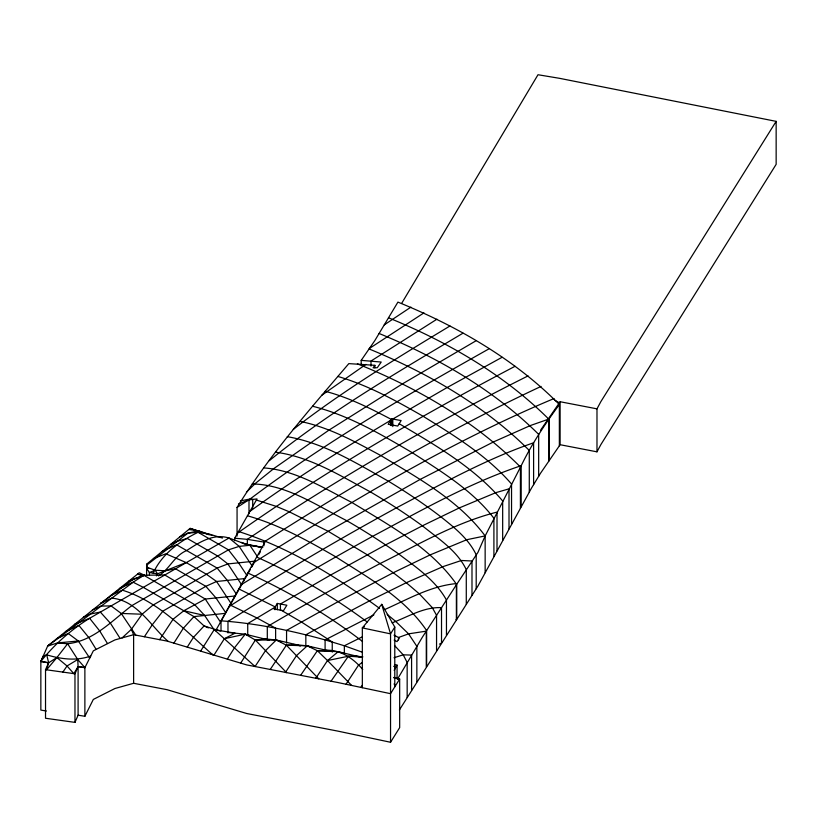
<?xml version="1.0" encoding="UTF-8"?>
<svg xmlns="http://www.w3.org/2000/svg" width="817" height="817" viewBox="0 0 817 817"><rect width="100%" height="100%" fill="white"/><g stroke="black" fill="none" stroke-linecap="round" stroke-linejoin="round"><path stroke-width="1.23" d="M237.063 536.105L237.063 507.449C268.844 455.712 309.5 409.797 348.818 363.616L374.891 365.322L374.891 367.854M259.571 546.828L249.9 545.276L239.177 546.379L228.454 549.841L131.945 605.56C111.97 620.593 93.996 640.926 67.617 643.765L56.894 657.562L48.622 662.801L45.527 669.664L45.527 718.255L74.97 722.381L74.97 673.79L78.095 666.601L77.748 659.523L67.617 643.765L57.476 642.918L47.621 646.114L133.11 582.225L143.833 575.28L164.697 574.943L205.261 599.045L220.498 622.115M74.97 722.381L78.095 715.192L78.095 666.601L84.897 667.632L93.322 650.843L114.931 639.915L133.62 634.697L167.046 641.09L246.744 664.926L337.646 682.481L390.546 693.674L399.666 679.039L393.814 677.426M78.095 715.192L84.876 716.274L84.876 667.683L78.095 666.601L73.836 673.627L67.025 665.978L56.894 657.562L46.559 669.807L48.622 662.801L40.901 661.372L43.27 655.99L46.753 654.856C61.071 659.166 76.532 661.188 90.718 656.02L89.717 658.032L78.33 641.008L68.199 633.471L56.475 638.843M46.395 711.015L40.85 710.085L40.85 661.494L47.713 645.91L139.258 572.758L144.997 575.536M485.165 535.921L521.164 465.792C531.704 444.07 545.062 423.952 559.359 404.538C514.332 358.918 456.969 326.197 397.92 302.106L374.829 340.587L361.196 360.368L361.196 364.157M84.876 716.274L93.322 699.434L114.931 688.506L133.62 683.288L167.046 689.681L246.744 713.517L337.646 731.072L390.546 742.265L399.666 727.63L399.666 679.039L394.029 677.906M399.411 709.932L477.925 586.055L531.448 488.178L540.527 473.237L560.115 444.714L596.982 451.832L596.982 408.847L600.883 401.586L776.15 121.365L559.533 78.32L538.005 74.735L401.831 303.066M596.982 451.832L600.883 444.571L776.15 164.35L776.15 121.365M156.425 575.873L157.548 573.82L186.143 562.566L206.425 574.269L216.566 581.49L231.078 603.457M394.172 670.328L397.062 665.13L394.56 664.66M221.019 630.877L221.019 620.828L264.933 542.233L247.347 539.343L234.683 538.219L234.683 540.711M215.596 630.765L242.189 583.869M243.425 581.673L244.681 579.457M250.472 569.255L245.202 578.538L216.566 581.49L205.843 586.32L162.951 611.075L152.228 624.862L144.374 636.749M251.565 567.335L255.312 560.717M258.693 554.743L260.46 551.638M234.683 538.219L257.018 498.921L248.991 499.892L238.431 504.018M397.47 679.152L422.491 636.994L456.376 584.809L456.049 583.614C430.099 547.196 389.362 525.351 351.943 502.506C324.053 488.28 295.877 470.235 263.973 467.927M277.31 603.436L273.909 608.931L283.458 610.718L286.859 605.223L277.31 603.436L277.31 609.748M391.598 418.815L388.177 424.299L397.726 426.055L401.147 420.571L391.598 418.815L391.598 425.116M362.339 687.7L362.339 627.895L381.764 604.314L394.785 627.068L390.546 633.869L390.546 742.265M173.878 643.132L183.233 628.385L193.956 616.6L225.461 613.353M187.236 647.135L193.374 637.464L204.097 625.934L220.192 631.03M200.604 651.129L214.228 629.621L235.092 633.165L224.369 638.7L213.962 655.122L210.633 653.559M227.32 659.115L234.51 647.769L245.233 634.176L269.467 640.201M240.678 663.108L255.374 640.048L266.097 639.006M346.02 684.248L358.52 665.13L362.421 662.362M360.859 687.393L362.166 685.402M456.049 619.562L456.754 619.153L456.754 584.216L477.925 552.415L485.155 535.932C458.562 500.3 418.437 478.272 381.039 455.651C355.211 441.803 328.945 427.148 299.931 421.368M270.243 669.46L286.379 645.195L297.102 644.838L276.238 640.007L263.564 638.751M300.636 675.332L317.374 650.71L328.097 650.669L330.456 651.506M361.38 657.317L338.238 651.67L327.515 660.544L315.832 678.263L316.792 676.803M331.028 681.204L348.379 656.235L359.102 656.5M159.611 639.67L173.092 619.225L183.815 610.738L205.261 599.045L235.337 595.95M153.157 573.146C162.144 553.701 179.393 541.497 198.031 532.286L208.754 533.94L222.469 538.066M62.878 672.095L67.025 665.978L77.748 659.523L84.897 667.632M540.527 430.253L560.115 401.729L596.982 408.847M122.08 637.914L131.363 629.356L142.087 614.231L152.81 605.223L217.148 568.081L227.872 563.934L255.078 561.136M374.891 365.322L373.093 367.824L377.27 367.732L381.222 362.043L361.196 360.368M40.901 661.372C54.565 644.307 71.018 629.723 89.635 618.275L229.036 538.015L239.759 541.988M246.407 492.14L255.486 483.307L273.869 468.529L328.996 430.099L402.495 383.837L475.994 340.801M146.723 565.15L187.89 533.144L198.613 530.795L212.246 535.472M269.314 460.665C329.353 411.768 396.623 372.715 462.984 333.183M146.6 575.413L146.6 564.2L190.136 528.374L201.86 532.214M237.063 507.449L250.125 498.983C325.309 442.263 407.029 394.897 489.005 348.828M103.667 601.71L100.532 603.528L111.663 598.126C137.103 600.321 150.675 626.088 168.19 641.437M293.242 429.436C342.742 391.006 396.398 358.336 449.973 325.973M158.457 575.893C169.619 569.224 174.266 555.631 186.725 550.515C199.358 542.274 213.308 533.205 229.036 538.015L239.177 546.379L252.228 566.15M100.532 603.528L133.692 578.936L143.833 575.28L194.538 604.549L204.679 615.497L214.136 629.815M321.929 395.162L365.873 364.413M237.594 533.103L239.401 531.785C327.117 470.061 420.112 416.088 515.037 366.292M249.951 511.35C295.182 478.507 342.752 449.023 390.669 420.295L390.669 425.34M384.245 324.88L410.931 307.121M369.396 348.461L423.941 312.88M253.433 562.801C350.217 502.261 448.533 442.64 554.069 398.533M228.954 606.622L230.966 605.346C284.949 570.971 340.168 538.546 396.347 507.878C441.098 484.277 485.594 459.256 533.603 442.794L533.603 484.634M241.199 584.706L328.199 531.316L420.081 479.456L493.58 441.885L530.335 425.555L549.208 418.937L548.922 461.002L548.707 419.07C503.66 374.257 447.083 341.669 388.504 317.793M436.952 319.192L371 361.022L371 366.108M48.489 645.277L50.613 644.051M381.702 604.314L390.546 633.869L362.339 627.895L364.453 626.68M227.494 632.419L245.233 634.176L255.374 640.048L286.501 672.605L285.439 672.391L296.52 655.591L307.243 645.838L328.097 650.669M439.475 644.153L441.517 642.979L441.517 607.644C423.952 606.765 408.102 616.845 392.109 622.85M502.026 357.305L446.899 387.656L392.803 419.029L392.803 426.597M528.048 375.902C431.162 424.36 337.339 479.048 247.347 539.343L247.347 544.388M373.9 614.854L325.095 639.905C291.056 630.489 256.303 623.31 221.019 620.828M362.248 636.872L344.355 645.767L325.095 639.905L325.095 651.21M384.838 609.502C407.887 599.249 430.498 586.106 456.049 583.614L456.754 584.216M541.058 386.41C445.531 431.049 354.312 484.471 265.423 541.058L263.922 542.039L263.922 545.838M128.443 581.347L144.415 575.301L137.47 574.177L143.537 575.689M119.425 588.516L133.11 582.225L143.251 587.331L193.956 616.6L204.097 625.934L208.376 627.895M110.397 595.685L122.387 590.18C158.692 601.455 184.979 630.397 212.665 654.734M92.341 610.033L100.94 606.081L111.081 605.897L121.222 613.444L135.775 635.105M83.324 617.203L90.227 614.047L100.358 612.086L110.499 623.34L120.14 638.455M74.378 624.423L89.635 618.275L99.776 631.051L107.466 643.52M65.421 631.633L78.922 625.444L89.053 637.873L96.12 649.352M179.924 536.779L187.89 533.144L198.031 532.286L228.454 549.841L238.595 562.831L246.938 575.474M171.08 544.061L177.166 541.273L187.307 538.474L217.73 556.04L227.872 563.934L241.658 584.798M162.236 551.332L176.584 544.786L217.148 568.081L227.289 580.387L236.368 594.133M153.392 558.614L165.861 553.793L186.143 562.566M394.019 657.746L403.21 654.826L411.584 655.091L411.584 690.314M224.369 638.7L245.233 634.176L247.612 635.023M293.293 644.46L307.243 645.838L317.374 650.71L327.515 660.544L348.379 656.235L361.88 657.052M252.249 483.97C286.307 484.389 316.935 505.631 346.582 520.582C364.433 530.887 381.845 541.967 398.635 553.936C416.2 567.376 435.512 580.233 446.46 600.035L446.46 635.248M240.433 500.892L250.125 498.983L252.698 499.33L252.698 508.133M57.476 642.918L78.33 641.008M255.374 640.048L276.238 640.007L280.997 641.702M275.574 452.209C309.929 456.621 340.321 475.688 370.315 491.854C388.198 502.343 405.62 513.607 422.369 525.811C438.351 538.72 457.173 550.597 466.282 569.663L466.282 604.253M214.228 629.621L255.047 666.529L265.515 650.649L276.238 640.007L286.379 645.195L307.243 645.838L312.002 647.544M121.222 613.444L142.087 614.231M317.374 650.71L338.238 651.67L343.007 653.375M324.298 650.291C339.923 649.106 353.005 658.104 362.748 669.44M355.303 656.122L362.901 656.878M188.768 529.508L198.613 530.795M45.527 669.664L74.97 673.79M287.288 436.676C324.083 443.008 356.641 463.28 388.698 481.387C406.621 492.273 424.094 503.946 440.741 516.712C454.385 527.568 468.498 538.648 476.199 554.753L476.199 588.761M40.85 661.494L48.622 662.801L46.753 654.856M240.882 542.345L249.9 545.276L262.808 547.492L243.19 543.489M394.458 677.855L396.919 678.284M183.815 610.738L204.679 615.497M325.217 391.292C348.471 397.348 370.081 408.234 391.251 419.366L391.251 425.667M312.574 406.253C348.461 415.148 380.824 434.195 412.432 452.792C441.568 471.726 472.461 490.363 493.907 518.254L493.907 556.551M238.472 531.55L239.401 531.785C290.362 548.156 336.563 576.914 379.537 608.338M256.375 500.055L276.156 506.346L289.167 511.748L328.199 531.316L367.242 554.763L393.263 572.727L406.284 582.725L419.295 593.836L432.305 607.644L436.554 615.303L436.554 650.74M247.418 515.793C278.893 524.585 307.713 540.65 335.858 556.888C368.538 577.905 404.395 597.717 426.637 630.591L426.637 666.243M337.85 376.433C368.099 385.318 395.969 400.647 423.155 416.313C454.681 435.829 487.075 455.723 511.544 484.042L511.544 524.3M190.136 528.374L209.223 534.808M298.185 645.226L300.35 646.002M362.493 652.272L344.355 645.767L344.355 653.375M357.376 363.841C416.793 387.687 474.156 420.704 519.612 466.201L520.409 467.212L520.409 508.194M393.692 666.315L395.949 667.132M240.719 542.345L244.589 543.775M379.088 333.479C437.391 357.356 493.754 389.791 538.669 434.368L538.669 476.301M369.07 348.951C427.628 372.94 484.358 405.467 529.283 450.463L529.283 492.1M256.65 557.051C295.764 574.443 332.805 596.471 367.17 621.962M229.924 604.886L256.987 617.979L275.625 628.161L275.625 639.558M247.745 572.993C288.452 591.294 327.086 614.353 362.523 641.498M238.84 588.934L275.176 606.898L275.176 609.421M394.019 635.177L399.299 637.903L397.031 641.621L394.162 640.109M399.186 423.717C436.166 445.582 474.616 467.814 502.669 500.974L502.669 540.394M281.375 610.319L301.391 621.982L332.243 641.978L332.243 652.14M554.968 400.289L559.359 402.832L559.359 445.816M149.031 568.469L146.989 567.294L155.138 570.195L165.279 570.817L175.42 568.755L205.843 586.32L215.984 597.942L225.788 612.781M387.187 614.404L395.551 621.277L408.571 633.849L416.854 646.329L416.854 681.807M351.627 685.443L327.515 660.544M286.379 645.195L318.732 678.825M394.529 645.501L403.21 654.826L407.162 662.475L407.162 697.432M249.9 545.276L257.518 556.816M394.07 683.941L395.377 685.933M131.363 629.356L133.62 634.697L133.62 683.288M146.6 564.2L147.254 569.337L149.399 572.564L149.399 575.056M560.115 401.729L560.115 444.714M521.164 506.836L521.164 465.792L519.612 466.201C468.09 483.766 420.51 510.88 372.603 536.34C323.603 563.311 275.329 591.641 227.974 621.41L227.974 632.858M509.011 528.875L509.011 488.852L495.868 492.641L459.123 508L422.369 525.811L385.614 544.878L330.487 575.117L280.425 604.008L280.425 610.319M497.012 550.832L497.012 512.116C455.62 522.543 418.284 544.684 380.252 563.464C342.088 583.573 304.475 604.723 267.302 626.588L267.302 639.221M485.155 572.717L485.145 535.911L466.773 539.71L430.018 554.957L393.263 572.727L338.136 601.649L286.563 630.397L286.563 643.05M471.991 595.327L471.991 561.003L461.411 560.482L443.028 566.61L406.284 582.725L369.529 600.852L314.402 630.101L305.834 634.819L305.834 646.104M456.376 584.809L456.376 619.756M426.28 666.795L426.28 631.143L408.571 633.849L398.533 637.485L398.533 639.997M397.062 665.13L397.062 678.835M394.785 627.068L394.785 686.872M274.961 609.758L274.961 607.235L247.725 623.596L247.725 635.075M248.991 499.892L248.991 513.679M155.138 570.195L149.399 572.564L157.548 573.82L155.138 570.195"/></g></svg>
